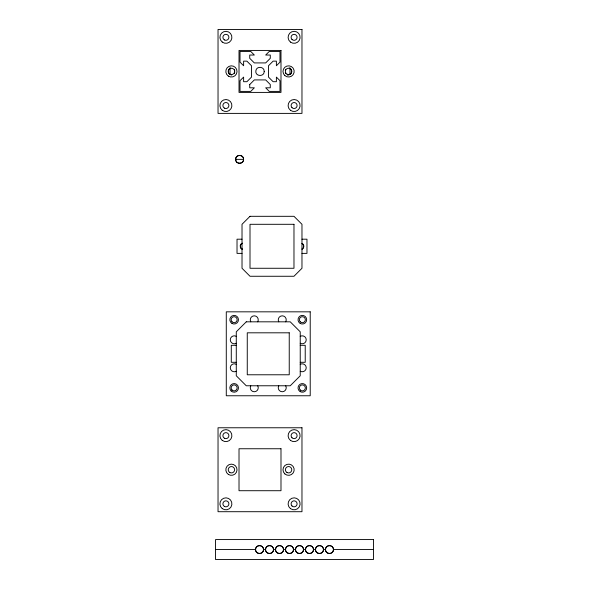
<?xml version="1.0" encoding="UTF-8"?>
<svg xmlns="http://www.w3.org/2000/svg" width="589" height="589" viewBox="0 0 589 589"><rect width="100%" height="100%" fill="white"/><g stroke="black" fill="none" stroke-linecap="round" stroke-linejoin="round"><path stroke-width="0.88" d="M235.615 159.361C235.416 154.215 243.809 154.215 243.61 159.361C243.765 164.464 235.46 164.471 235.615 159.361L243.61 159.361M255.53 549.559C255.332 544.42 263.717 544.42 263.526 549.559C263.717 554.691 255.332 554.691 255.53 549.559L215.559 549.559M265.521 549.559C265.33 544.42 273.708 544.42 273.517 549.559C273.708 554.691 265.33 554.691 265.521 549.559L263.526 549.559A3.998 3.998 0 0 1 257.526 553.019A3.998 3.998 0 0 1 257.526 546.099A3.998 3.998 0 0 1 263.526 549.559M275.512 549.559C275.321 544.42 283.699 544.42 283.508 549.559C283.699 554.691 275.321 554.691 275.512 549.559L273.517 549.559A3.998 3.998 0 0 1 267.516 553.019A3.998 3.998 0 0 1 267.516 546.099A3.998 3.998 0 0 1 273.517 549.559M285.503 549.559C285.312 544.42 293.697 544.42 293.499 549.559C293.697 554.691 285.312 554.691 285.503 549.559L283.508 549.559A3.998 3.998 0 0 1 277.515 553.019A3.998 3.998 0 0 1 277.515 546.099A3.998 3.998 0 0 1 283.508 549.559M295.501 549.559C295.303 544.42 303.688 544.42 303.497 549.559C303.688 554.691 295.303 554.691 295.501 549.559L293.499 549.559A3.998 3.998 0 0 1 287.506 553.019A3.998 3.998 0 0 1 287.506 546.099A3.998 3.998 0 0 1 293.499 549.559M305.492 549.559C305.301 544.42 313.679 544.42 313.488 549.559C313.679 554.691 305.301 554.691 305.492 549.559L303.497 549.559A3.998 3.998 0 0 1 297.497 553.019A3.998 3.998 0 0 1 297.497 546.099A3.998 3.998 0 0 1 303.497 549.559M315.483 549.559C315.292 544.42 323.67 544.42 323.479 549.559C323.67 554.691 315.292 554.691 315.483 549.559L313.488 549.559A3.998 3.998 0 0 1 307.487 553.019A3.998 3.998 0 0 1 307.487 546.099A3.998 3.998 0 0 1 313.488 549.559M325.474 549.559C325.283 544.42 333.668 544.42 333.47 549.559C333.668 554.691 325.283 554.691 325.474 549.559L323.479 549.559A3.998 3.998 0 0 1 317.486 553.019A3.998 3.998 0 0 1 317.486 546.099A3.998 3.998 0 0 1 323.479 549.559M301.973 249.14C304.314 248.153 304.314 244.413 301.973 243.434M230.027 68.567L230.741 68.133M230.593 68.331C227.523 69.009 227.523 73.831 230.593 74.508M289.413 74.508C292.483 73.831 292.483 69.009 289.413 68.331M242.02 239.193L237.021 239.193L237.021 253.38L242.02 253.38M301.973 239.193L306.972 239.193L306.972 253.38L301.973 253.38M236.277 345.301L231.278 345.301L231.278 362.294L236.277 362.294M300.228 345.301L305.22 345.301L305.22 362.294L300.228 362.294M333.47 549.559A3.998 3.998 0 0 0 327.477 546.099A3.998 3.998 0 0 0 327.477 553.019A3.998 3.998 0 0 0 333.47 549.559L373.441 549.559M289.28 68.118L289.979 68.567M289.979 67.757L289.979 74.273L289.28 74.722A4.771 3.195 -58.2 0 1 287.395 75.083M230.027 67.757L230.027 74.273L230.741 74.707A4.771 3.195 55.8 0 0 231.72 75.031M300.228 364.326A3.998 3.998 0 0 1 306.221 367.786A3.998 3.998 0 0 1 300.228 371.247M285.702 385.773A3.998 3.998 0 0 1 282.241 391.766A3.998 3.998 0 0 1 278.781 385.773M236.277 371.247A3.998 3.998 0 0 1 230.277 367.786A3.998 3.998 0 0 1 236.277 364.326M257.724 385.773A3.998 3.998 0 0 1 254.264 391.766A3.998 3.998 0 0 1 250.796 385.773M236.277 343.269A3.998 3.998 0 0 1 230.277 339.809A3.998 3.998 0 0 1 236.277 336.348M278.781 321.822A3.998 3.998 0 0 1 282.241 315.822A3.998 3.998 0 0 1 285.702 321.822M300.228 336.348A3.998 3.998 0 0 1 306.221 339.809A3.998 3.998 0 0 1 300.228 343.269M250.796 321.822A3.998 3.998 0 0 1 254.264 315.822A3.998 3.998 0 0 1 257.724 321.822M285.326 70.319A4.771 3.195 58.2 0 1 285.518 69.347M285.518 73.492A4.771 3.195 -58.2 0 1 285.326 72.521M234.518 73.47A4.771 3.195 55.8 0 0 234.621 71.416A4.771 3.195 -55.8 0 0 234.518 69.369M302.172 243.515A3.195 3.195 0 0 1 302.172 249.051M249.721 84.529L249.721 87.805L254.33 87.805L250.73 91.405L240.017 91.405L240.017 80.693L243.618 77.093L243.618 81.702L246.894 81.702L251.503 77.093L251.503 65.747L246.894 61.138L243.618 61.138L243.618 65.747L240.017 62.147L240.017 51.434L250.73 51.434L254.33 55.035L249.721 55.035L249.721 58.311L254.33 62.92L265.683 62.92L270.285 58.311L270.285 55.035L265.683 55.035L269.276 51.434L279.989 51.434L279.989 62.147L276.388 65.747L276.388 61.138L273.112 61.138L268.503 65.747L268.503 77.093L273.112 81.702L276.388 81.702L276.388 77.093L279.989 80.693L279.989 91.405L269.276 91.405L265.683 87.805L270.285 87.805L270.285 84.529L265.683 79.92L254.33 79.92L249.721 84.529M264.203 71.416C264.387 77.159 254.934 76.563 255.84 70.894C256.259 65.843 264.417 66.358 264.203 71.416M240.327 245.458L240.643 247.881L242.587 249.375A3.195 3.195 0 0 1 242.587 243.198L241.151 244.023L240.327 245.458M250.008 216.31L242.02 224.299L242.02 268.267L250.008 276.263L293.977 276.263L301.973 268.267L301.973 224.299L293.977 216.31L250.008 216.31M246.268 321.822L236.277 331.813L236.277 375.782L246.268 385.773L290.237 385.773L300.228 375.782L300.228 331.813L290.237 321.822L246.268 321.822M301.973 29.45L218.033 29.45L218.033 113.39L301.973 113.39L301.973 29.45M280.99 50.433L239.016 50.433L239.016 92.407L280.99 92.407L280.99 50.433M293.977 224.299L250.008 224.299L250.008 268.267L293.977 268.267L293.977 224.299M310.219 311.831L226.279 311.831L226.279 395.764L310.219 395.764L310.219 311.831M289.236 332.814L247.262 332.814L247.262 374.781L289.236 374.781L289.236 332.814M301.973 427.769L218.033 427.769L218.033 511.708L301.973 511.708L301.973 427.769M280.99 448.752L239.016 448.752L239.016 490.718L280.99 490.718L280.99 448.752M373.441 539.568L215.559 539.568L215.559 559.55L373.441 559.55L373.441 539.568M286.983 74.192A3.195 3.195 0 0 0 291.783 71.416A3.195 3.195 0 0 0 286.983 68.648A3.195 3.195 0 0 0 286.983 74.192M291.982 39.441A2.997 2.997 0 0 0 296.996 38.094A2.997 2.997 0 0 0 293.329 34.427A2.997 2.997 0 0 0 291.982 39.441M290.465 42.084A5.993 5.993 0 0 0 300.051 38.086A5.993 5.993 0 0 0 291.791 31.784A5.993 5.993 0 0 0 290.465 42.084M222.237 42.062A5.993 5.993 0 0 0 231.845 38.123A5.993 5.993 0 0 0 223.629 31.777A5.993 5.993 0 0 0 222.237 42.062M229.828 74.192A3.195 3.195 0 0 0 234.621 71.416A3.195 3.195 0 0 0 229.828 68.648A3.195 3.195 0 0 0 229.828 74.192M228.363 76.106A5.595 5.595 0 0 0 237.014 71.733A5.595 5.595 0 0 0 228.9 66.424A5.595 5.595 0 0 0 228.363 76.106M290.465 110.29A5.993 5.993 0 0 0 300.051 106.285A5.993 5.993 0 0 0 291.791 99.99A5.993 5.993 0 0 0 290.465 110.29M284.855 75.591A5.595 5.595 0 0 0 294.058 72.565A5.595 5.595 0 0 0 286.836 66.101A5.595 5.595 0 0 0 284.855 75.591M224.402 39.912A2.997 2.997 0 0 0 228.9 37.321A2.997 2.997 0 0 0 224.402 34.722A2.997 2.997 0 0 0 224.402 39.912M291.982 107.64A2.997 2.997 0 0 0 296.996 106.292A2.997 2.997 0 0 0 293.329 102.626A2.997 2.997 0 0 0 291.982 107.64M222.237 110.268A5.993 5.993 0 0 0 231.845 106.322A5.993 5.993 0 0 0 223.629 99.975A5.993 5.993 0 0 0 222.237 110.268M224.402 108.118A2.997 2.997 0 0 0 228.9 105.519A2.997 2.997 0 0 0 224.402 102.92A2.997 2.997 0 0 0 224.402 108.118M300.228 321.815A2.997 2.997 0 0 0 305.249 320.475A2.997 2.997 0 0 0 301.575 316.801A2.997 2.997 0 0 0 300.228 321.815M232.029 321.815A2.997 2.997 0 0 0 237.043 320.475A2.997 2.997 0 0 0 233.377 316.801A2.997 2.997 0 0 0 232.029 321.815M300.191 391.633A4.314 4.314 0 0 0 306.67 387.901A4.314 4.314 0 0 0 300.191 384.161A4.314 4.314 0 0 0 300.191 391.633M300.228 390.014A2.997 2.997 0 0 0 305.249 388.674A2.997 2.997 0 0 0 301.575 385A2.997 2.997 0 0 0 300.228 390.014M231.992 323.435A4.314 4.314 0 0 0 238.464 319.694A4.314 4.314 0 0 0 231.992 315.962A4.314 4.314 0 0 0 231.992 323.435M232.029 390.014A2.997 2.997 0 0 0 237.043 388.674A2.997 2.997 0 0 0 233.377 385A2.997 2.997 0 0 0 232.029 390.014M231.102 390.949A4.314 4.314 0 0 0 238.317 389.012A4.314 4.314 0 0 0 233.03 383.726A4.314 4.314 0 0 0 231.102 390.949M300.191 323.435A4.314 4.314 0 0 0 306.67 319.694A4.314 4.314 0 0 0 300.191 315.962A4.314 4.314 0 0 0 300.191 323.435M236.785 162.174A3.998 3.998 0 0 0 243.471 160.377A3.998 3.998 0 0 0 238.574 155.481A3.998 3.998 0 0 0 236.785 162.174M286.983 472.503A3.195 3.195 0 0 0 291.783 469.735A3.195 3.195 0 0 0 286.983 466.967A3.195 3.195 0 0 0 286.983 472.503M291.982 437.752A2.997 2.997 0 0 0 296.996 436.412A2.997 2.997 0 0 0 293.329 432.738A2.997 2.997 0 0 0 291.982 437.752M290.465 440.403A5.993 5.993 0 0 0 300.051 436.397A5.993 5.993 0 0 0 291.791 430.103A5.993 5.993 0 0 0 290.465 440.403M222.237 440.381A5.993 5.993 0 0 0 231.845 436.434A5.993 5.993 0 0 0 223.629 430.088A5.993 5.993 0 0 0 222.237 440.381M229.828 472.503A3.195 3.195 0 0 0 234.621 469.735A3.195 3.195 0 0 0 229.828 466.967A3.195 3.195 0 0 0 229.828 472.503M228.363 474.417A5.595 5.595 0 0 0 237.014 470.044A5.595 5.595 0 0 0 228.9 464.743A5.595 5.595 0 0 0 228.363 474.417M290.465 508.601A5.993 5.993 0 0 0 300.051 504.596A5.993 5.993 0 0 0 291.791 498.301A5.993 5.993 0 0 0 290.465 508.601M284.855 473.909A5.595 5.595 0 0 0 294.058 470.883A5.595 5.595 0 0 0 286.836 464.419A5.595 5.595 0 0 0 284.855 473.909M224.402 438.231A2.997 2.997 0 0 0 228.9 435.639A2.997 2.997 0 0 0 224.402 433.04A2.997 2.997 0 0 0 224.402 438.231M291.982 505.958A2.997 2.997 0 0 0 296.996 504.611A2.997 2.997 0 0 0 293.329 500.937A2.997 2.997 0 0 0 291.982 505.958M222.237 508.579A5.993 5.993 0 0 0 231.845 504.633A5.993 5.993 0 0 0 223.629 498.287A5.993 5.993 0 0 0 222.237 508.579M224.402 506.43A2.997 2.997 0 0 0 228.9 503.838A2.997 2.997 0 0 0 224.402 501.239A2.997 2.997 0 0 0 224.402 506.43"/></g></svg>
